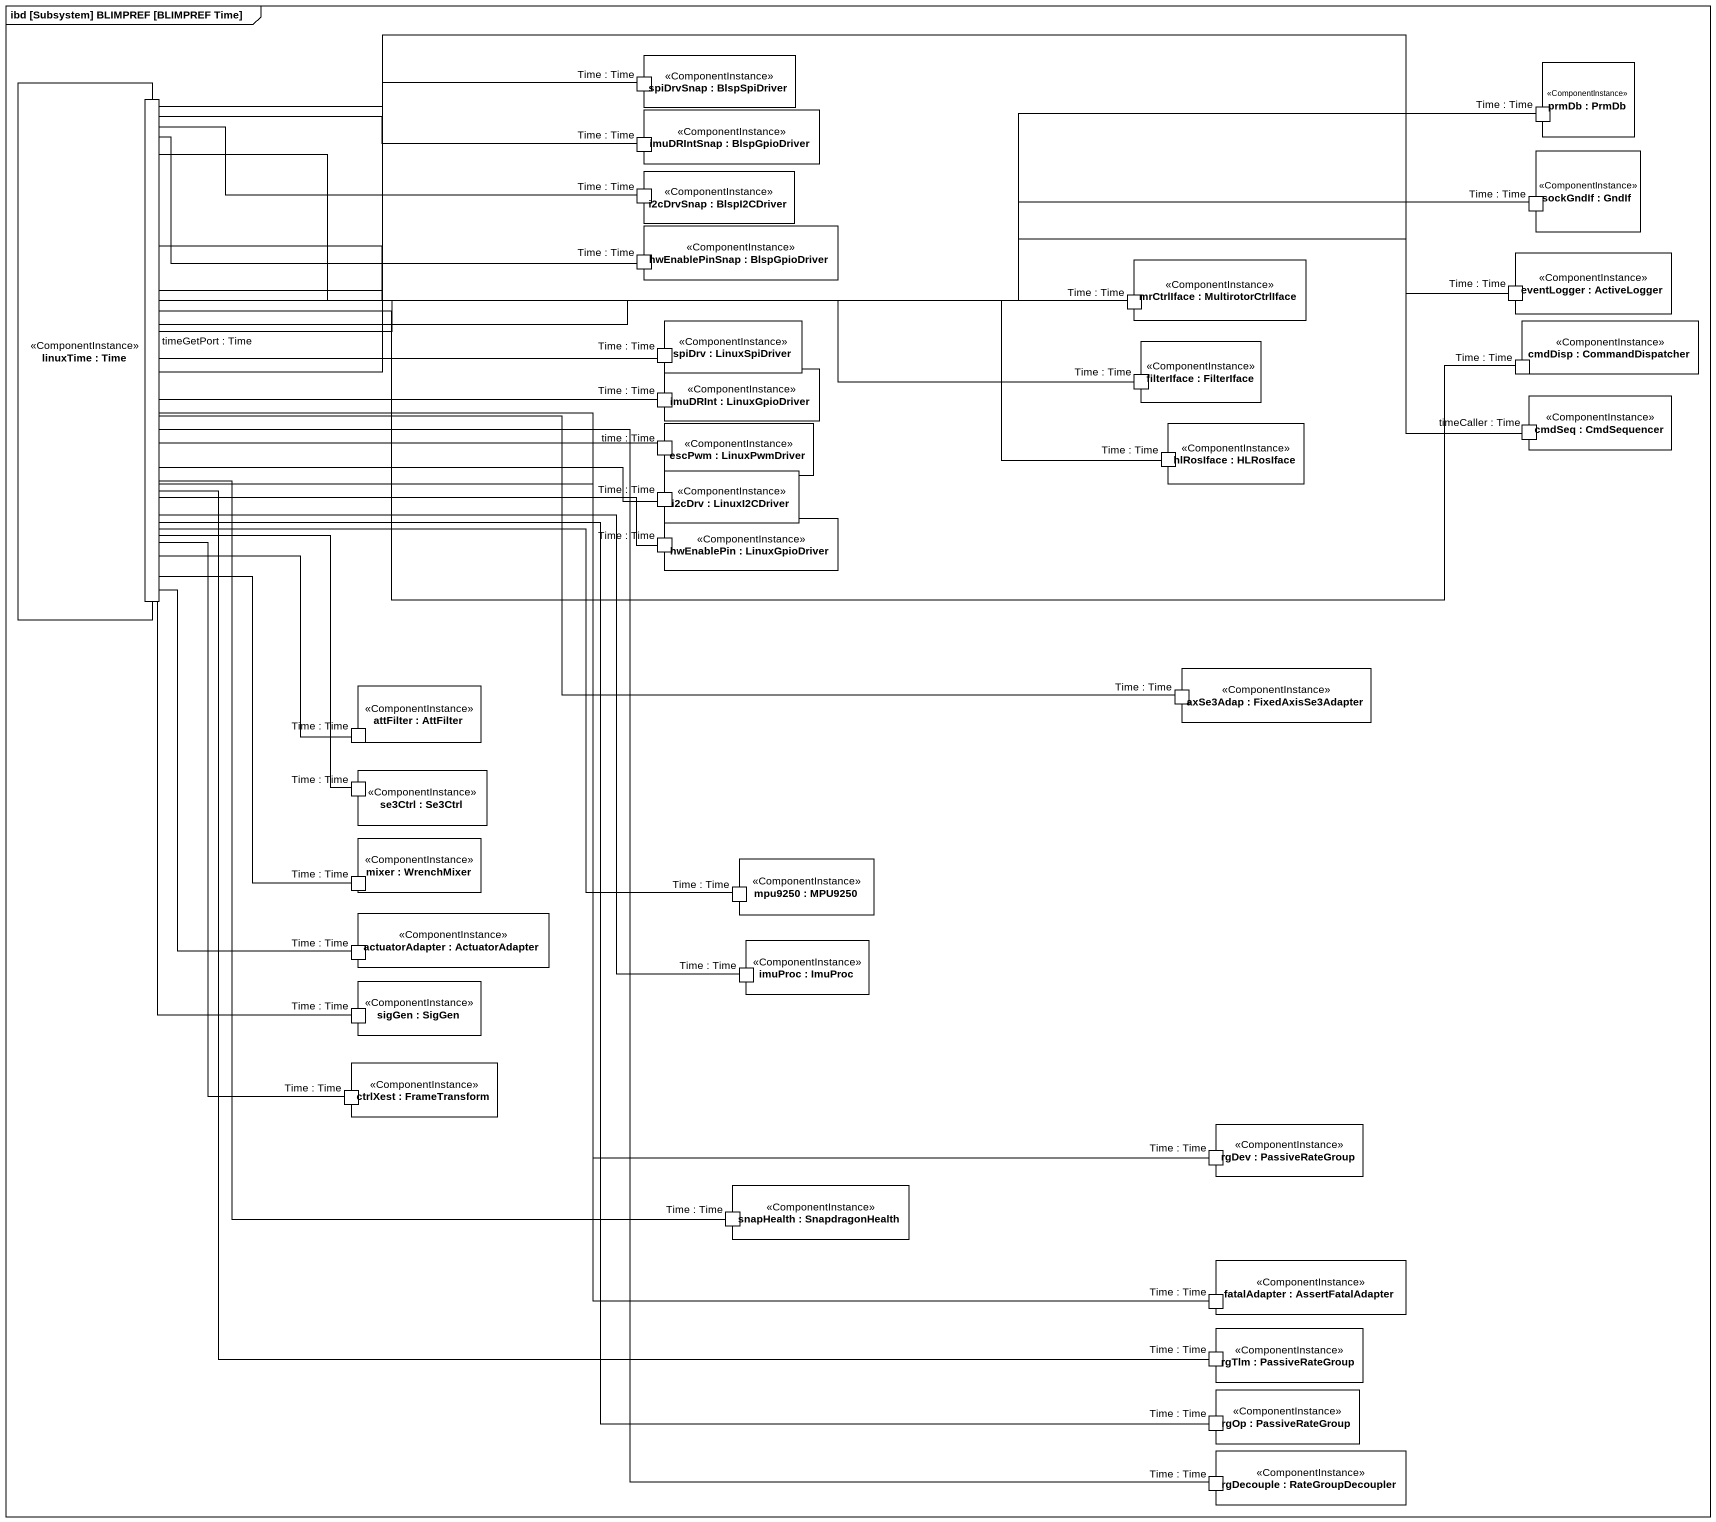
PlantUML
@startuml
mainframe ibd [Subsystem] BLIMPREF [BLIMPREF Time]
rectangle "linuxTime : Time" as linuxTime <<ComponentInstance>> {
  port "timeGetPort : Time" as timeGetPort_Time
}
rectangle "spiDrvSnap : BlspSpiDriver" as spiDrvSnap <<ComponentInstance>> {
  port "Time : Time" as Time_Time
}
rectangle "prmDb : PrmDb" as prmDb <<ComponentInstance>> {
  port "Time : Time" as Time_Time_2
}
rectangle "imuDRIntSnap : BlspGpioDriver" as imuDRIntSnap <<ComponentInstance>> {
  port "Time : Time" as Time_Time_3
}
rectangle "sockGndIf : GndIf" as sockGndIf <<ComponentInstance>> {
  port "Time : Time" as Time_Time_5
}
rectangle "i2cDrvSnap : BlspI2CDriver" as i2cDrvSnap <<ComponentInstance>> {
  port "Time : Time" as Time_Time_4
}
rectangle "hwEnablePinSnap : BlspGpioDriver" as hwEnablePinSnap <<ComponentInstance>> {
  port "Time : Time" as Time_Time_6
}
rectangle "eventLogger : ActiveLogger" as eventLogger <<ComponentInstance>> {
  port "Time : Time" as Time_Time_8
}
rectangle "mrCtrlIface : MultirotorCtrlIface" as mrCtrlIface <<ComponentInstance>> {
  port "Time : Time" as Time_Time_7
}
rectangle "spiDrv : LinuxSpiDriver" as spiDrv <<ComponentInstance>> {
  port "Time : Time" as Time_Time_9
}
rectangle "filterIface : FilterIface" as filterIface <<ComponentInstance>> {
  port "Time : Time" as Time_Time_10
}
rectangle "cmdDisp : CommandDispatcher" as cmdDisp <<ComponentInstance>> {
  port "Time : Time" as Time_Time_11
}
rectangle "imuDRInt : LinuxGpioDriver" as imuDRInt <<ComponentInstance>> {
  port "Time : Time" as Time_Time_12
}
rectangle "escPwm : LinuxPwmDriver" as escPwm <<ComponentInstance>> {
  port "time : Time" as time_Time
}
rectangle "hlRosIface : HLRosIface" as hlRosIface <<ComponentInstance>> {
  port "Time : Time" as Time_Time_13
}
rectangle "cmdSeq : CmdSequencer" as cmdSeq <<ComponentInstance>> {
  port "timeCaller : Time" as timeCaller_Time
}
rectangle "i2cDrv : LinuxI2CDriver" as i2cDrv <<ComponentInstance>> {
  port "Time : Time" as Time_Time_14
}
rectangle "hwEnablePin : LinuxGpioDriver" as hwEnablePin <<ComponentInstance>> {
  port "Time : Time" as Time_Time_15
}
rectangle "attFilter : AttFilter" as attFilter <<ComponentInstance>> {
  port "Time : Time" as Time_Time_17
}
rectangle "axSe3Adap : FixedAxisSe3Adapter" as axSe3Adap <<ComponentInstance>> {
  port "Time : Time" as Time_Time_16
}
rectangle "se3Ctrl : Se3Ctrl" as se3Ctrl <<ComponentInstance>> {
  port "Time : Time" as Time_Time_18
}
rectangle "mixer : WrenchMixer" as mixer <<ComponentInstance>> {
  port "Time : Time" as Time_Time_19
}
rectangle "mpu9250 : MPU9250" as mpu9250 <<ComponentInstance>> {
  port "Time : Time" as Time_Time_20
}
rectangle "actuatorAdapter : ActuatorAdapter" as actuatorAdapter <<ComponentInstance>> {
  port "Time : Time" as Time_Time_21
}
rectangle "imuProc : ImuProc" as imuProc <<ComponentInstance>> {
  port "Time : Time" as Time_Time_22
}
rectangle "sigGen : SigGen" as sigGen <<ComponentInstance>> {
  port "Time : Time" as Time_Time_23
}
rectangle "ctrlXest : FrameTransform" as ctrlXest <<ComponentInstance>> {
  port "Time : Time" as Time_Time_24
}
rectangle "rgDev : PassiveRateGroup" as rgDev <<ComponentInstance>> {
  port "Time : Time" as Time_Time_25
}
rectangle "snapHealth : SnapdragonHealth" as snapHealth <<ComponentInstance>> {
  port "Time : Time" as Time_Time_26
}
rectangle "fatalAdapter : AssertFatalAdapter" as fatalAdapter <<ComponentInstance>> {
  port "Time : Time" as Time_Time_27
}
rectangle "rgTlm : PassiveRateGroup" as rgTlm <<ComponentInstance>> {
  port "Time : Time" as Time_Time_28
}
rectangle "rgOp : PassiveRateGroup" as rgOp <<ComponentInstance>> {
  port "Time : Time" as Time_Time_29
}
rectangle "rgDecouple : RateGroupDecoupler" as rgDecouple <<ComponentInstance>> {
  port "Time : Time" as Time_Time_30
}
Time_Time -left- timeGetPort_Time
timeGetPort_Time -- Time_Time_29
Time_Time_2 -left- timeGetPort_Time
Time_Time_3 -left- timeGetPort_Time
Time_Time_4 -left- timeGetPort_Time
Time_Time_5 -left- timeGetPort_Time
Time_Time_6 -left- timeGetPort_Time
Time_Time_7 -left- timeGetPort_Time
Time_Time_8 -left- timeGetPort_Time
Time_Time_9 -left- timeGetPort_Time
Time_Time_10 -left- timeGetPort_Time
Time_Time_11 -left- timeGetPort_Time
Time_Time_12 -left- timeGetPort_Time
timeCaller_Time -left- timeGetPort_Time
time_Time -left- timeGetPort_Time
Time_Time_13 -left- timeGetPort_Time
Time_Time_14 -left- timeGetPort_Time
Time_Time_15 -left- timeGetPort_Time
Time_Time_16 -left- timeGetPort_Time
Time_Time_17 -up- timeGetPort_Time
Time_Time_18 -up- timeGetPort_Time
Time_Time_19 -up- timeGetPort_Time
Time_Time_20 -up- timeGetPort_Time
Time_Time_21 -up- timeGetPort_Time
Time_Time_22 -up- timeGetPort_Time
Time_Time_23 -up- timeGetPort_Time
Time_Time_24 -up- timeGetPort_Time
Time_Time_25 -up- timeGetPort_Time
Time_Time_26 -up- timeGetPort_Time
Time_Time_27 -up- timeGetPort_Time
Time_Time_28 -up- timeGetPort_Time
Time_Time_30 -up- timeGetPort_Time
@enduml
